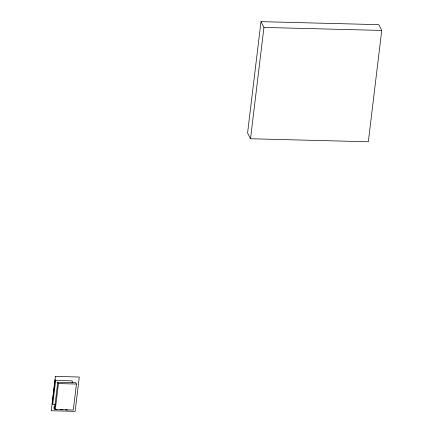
<?xml version="1.0" encoding="UTF-8"?>
<svg xmlns="http://www.w3.org/2000/svg" width="433" height="433" viewBox="0 0 433 433"><rect width="100%" height="100%" fill="white"/><g stroke="black" fill="none" stroke-linecap="round" stroke-linejoin="round"><path stroke-width="0.65" d="M52.214 403.524L55.121 379.4M57.751 382.269L54.623 408.249L55.294 409.558L73.291 410.024L76.419 384.044L75.748 382.734L57.751 382.269L58.423 383.584L55.294 409.558M72.1 382.886L72.343 380.878L55.657 380.45L52.75 404.574L55.419 404.639M260.996 21.65L247.584 132.98L250.528 138.755L368.331 141.77L381.738 30.44L378.794 24.665L260.996 21.65L263.935 27.425L250.528 138.755M263.935 27.425L381.738 30.44M58.423 383.584L76.419 384.044M56.891 409.439A2.187 1.965 -27 0 1 54.071 408.628A2.187 1.965 -27 0 1 55.18 405.9M62.931 409.272A2.187 1.965 -27 0 1 60.328 409.526M67.478 409.91A2.187 1.965 -27 0 1 66.379 409.883M65.886 409.667A2.187 1.965 -27 0 1 65.486 409.337M55.397 376.412L51.262 410.738L75.147 411.35L79.282 377.024L55.397 376.412"/></g></svg>
